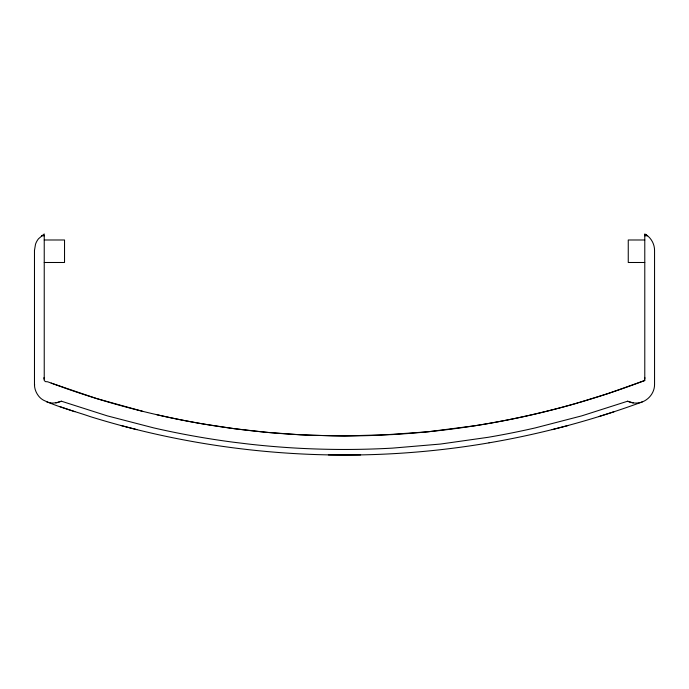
<?xml version="1.0" encoding="UTF-8"?>
<svg xmlns="http://www.w3.org/2000/svg" width="689" height="689" viewBox="0 0 689 689"><rect width="100%" height="100%" fill="white"/><g stroke="black" fill="none" stroke-linecap="round" stroke-linejoin="round"><path stroke-width="1.03" d="M43.967 379.045L44.01 377.555M46.74 401.911A18.569 18.569 0 0 0 53.079 403.056L57.359 402.609L61.416 401.213L107.217 415.846L153.776 427.912A854.291 854.291 0 0 0 185.143 434.475A866.951 866.951 0 0 0 232.632 442.114L248.531 444.052A871.447 871.447 0 0 0 296.451 448.117A876.227 876.227 0 0 0 344.5 449.469A876.21 876.21 0 0 0 392.575 448.117L440.495 444.052L488.096 437.308A854.317 854.317 0 0 0 535.241 427.912L581.809 415.846L627.601 401.213L629.789 402.092A19.025 19.025 0 0 0 636.8 403.039C646.463 402.703 654.748 393.936 654.55 384.273L654.55 250.426C654.602 243.691 650.709 237.137 644.783 233.941L644.783 380.492C605.002 395.667 564.093 407.854 522.477 416.879A848.245 848.245 0 0 1 475.401 425.673L427.912 431.788L380.13 435.172A807.68 807.68 0 0 1 332.236 435.844L300.326 434.768L268.486 432.485A860.027 860.027 0 0 1 220.928 426.801C183.825 421.255 147.102 413.254 111.05 402.876A871.826 871.826 0 0 1 65.998 388.467L47.619 381.775L45.431 381.62L44.234 380.492L44.234 233.941L38.532 238.747A18.207 18.207 0 0 0 35.509 244.251L34.476 250.426L34.476 384.798C34.502 388.665 35.957 392.489 38.257 395.572C39.661 397.501 41.469 399.095 43.562 400.223C58.453 407.233 74.705 411.195 90.233 416.612C218.671 456.471 356.489 465.523 489.044 442.838M61.416 401.213L55.8 402.901M644.783 380.492L608.103 393.548L578.984 402.574M642.286 401.911C592.566 420.144 541.227 433.932 489.018 442.838M598.784 416.612L614.166 411.695M577.976 402.876C532.502 415.958 485.952 425.294 438.936 430.616A848.271 848.271 0 0 1 391.808 434.604L344.5 435.939L312.978 435.353A846.48 846.48 0 0 1 265.756 432.236L234.415 428.696L203.255 423.985A827.627 827.627 0 0 1 156.842 414.718M552.173 429.626L567.805 425.587M360.648 454.904L328.377 454.904M41.486 235.767L44.234 235.767M644.783 235.767L647.539 235.767M44.234 239.987L64.533 239.987L64.533 262.492L44.234 262.492M644.783 239.987L628.256 239.987L628.256 262.492L644.783 262.492M633.217 402.901L627.601 401.213M644.783 234.484L646.187 234.777M142.64 411.333L96.503 398.526L51.158 383.101M121.238 425.561L136.844 429.626M644.783 378.959L644.783 377.4M59.59 406.484L74.86 411.695M34.605 384.436L34.605 385.065"/></g></svg>
